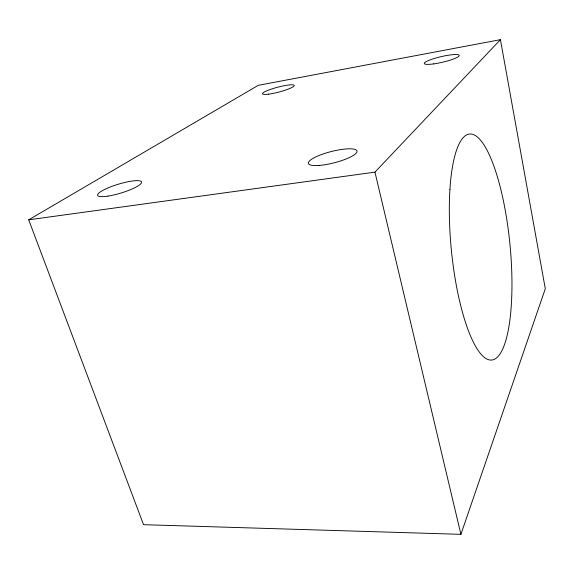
<?xml version="1.0" encoding="UTF-8"?>
<svg xmlns="http://www.w3.org/2000/svg" width="574" height="574" viewBox="0 0 574 574"><rect width="100%" height="100%" fill="white"/><g stroke="black" fill="none" stroke-linecap="round" stroke-linejoin="round"><path stroke-width="0.86" d="M460.908 534.337L545.3 288.736L500.428 39.663L258.257 85.332L28.7 219.82L143.543 524.686L460.908 534.337L374.951 172.135L500.428 39.663M28.7 219.82L374.951 172.135M268.618 94.143A16.424 2.497 -14.7 0 0 294.132 85.921A16.424 2.497 -14.7 0 0 272.406 88.748A16.424 2.497 -14.7 0 0 268.618 94.143M319.001 165.441A25.091 5.826 -14.3 0 0 356.971 151.794A25.091 5.826 -14.3 0 0 322.064 154.341A25.091 5.826 -14.3 0 0 319.001 165.441M107.905 196.114A22.982 4.614 -16.9 0 0 141.599 182.396A22.982 4.614 -16.9 0 0 109.254 187.397A22.982 4.614 -16.9 0 0 107.905 196.114M433.492 63.922A17.952 2.877 -13.1 0 0 459.236 55.377A17.952 2.877 -13.1 0 0 432.523 59.036A17.952 2.877 -13.1 0 0 433.492 63.922M449.937 189.341A113.544 29.439 84.4 0 0 490.591 360.056A113.544 29.439 84.4 0 0 501.36 191.666A113.544 29.439 84.4 0 0 449.937 189.341"/></g></svg>
